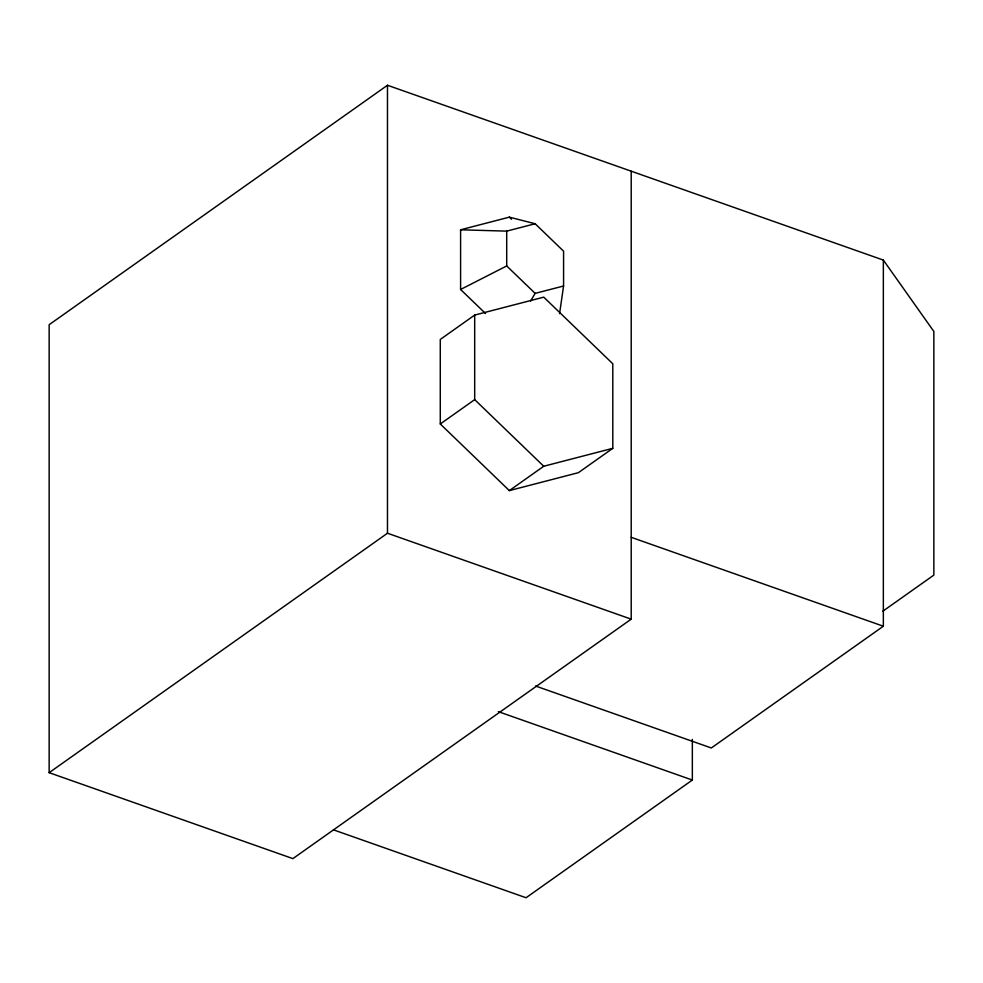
<?xml version="1.0" encoding="UTF-8"?>
<svg xmlns="http://www.w3.org/2000/svg" width="983" height="983" viewBox="0 0 983 983"><rect width="100%" height="100%" fill="white"/><g stroke="black" fill="none" stroke-linecap="round" stroke-linejoin="round"><path stroke-width="1.47" d="M559.573 313.663L563.578 286.004L563.578 251.181L535.145 223.743L509.341 217.145L460.597 229.801L460.597 289.481L485.516 313.516M530.599 300.995L535.145 293.376L563.578 286.004M882.734 611.279L933.85 575.104L933.85 331.443L883.348 260.09L387.474 85.251L49.15 324.709L49.15 772.675L292.885 858.614L631.209 619.155L631.209 171.189M474.691 315.076L440.286 339.43L440.286 423.98L509.341 490.603L578.397 472.676L612.802 448.322L612.802 363.771L543.746 297.149L474.691 315.076L474.691 399.626L543.746 466.249L612.802 448.322M440.286 423.98L474.691 399.626M49.15 772.675L387.474 533.228L631.209 619.155M509.341 490.603L543.746 466.249M883.348 260.09L883.348 626.22L711.323 747.977L535.538 685.999M692.339 739.339L692.339 780.047L526.052 897.749L333.434 829.836M460.597 289.481L506.712 265.951L506.712 231.128L535.145 223.743M460.597 229.801L506.712 231.128M631.209 537.32L883.348 626.22M498.283 711.631L692.339 780.047M509.341 217.145L511.504 219.234M506.712 265.951L535.145 293.376M387.474 85.251L387.474 533.228"/></g></svg>
